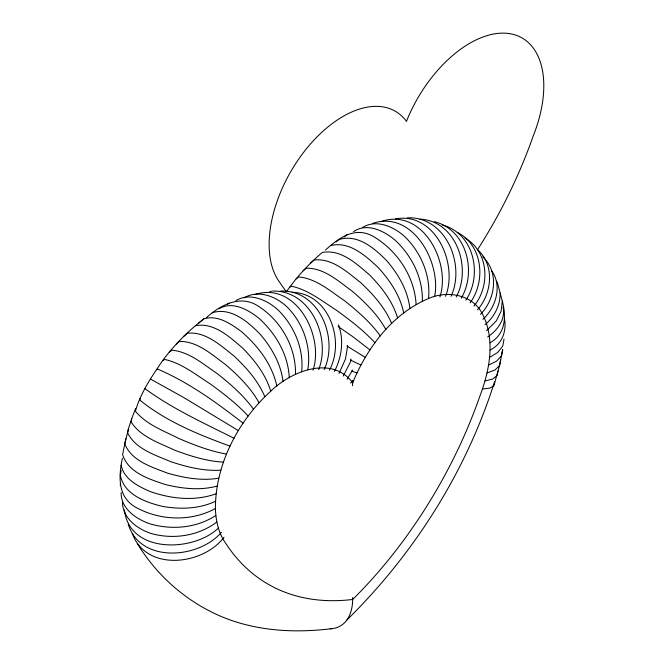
<?xml version="1.0" encoding="UTF-8"?>
<svg xmlns="http://www.w3.org/2000/svg" width="664" height="664" viewBox="0 0 664 664"><rect width="100%" height="100%" fill="white"/><g stroke="black" fill="none" stroke-linecap="round" stroke-linejoin="round"><path stroke-width="1" d="M352.501 385.734L352.692 382.746C331.726 354.817 291.305 371.226 270.746 391.146C238.16 420.91 215.485 463.854 215.393 508.541C191.672 521.497 161.51 520.742 137.722 508.35C117.412 498.324 118.408 477.233 122.408 458.243M301.68 371.782C303.979 348.857 294.268 325.8 277.942 309.864C267.019 299.945 249.78 292.152 235.919 300.584M353.406 380.862L352.567 380.688L352.692 382.746C367.275 347.438 392.441 313.698 428.529 298.543C430.828 275.618 421.117 252.569 404.791 236.633C393.86 226.706 376.621 218.921 362.768 227.354M215.393 508.541C215.817 520.808 218.539 533.424 225.843 543.534A352.368 203.441 -60 0 0 352.692 599.467A323.185 186.592 -60 0 0 479.541 397.064C489.6 370.736 495.991 339.03 481.89 312.952C471.731 294.119 446.847 290.4 428.529 298.543M276.846 386.116C272.132 364.171 257.757 345.537 240.949 331.22C230.425 323.559 217.335 314.62 203.723 318.886C188.31 331.021 174.2 344.857 162.589 360.693C151.815 376.363 140.544 392.88 135.415 411.232C146.487 424.653 163.8 430.853 178.923 438.539C194.303 445.071 210.04 451.196 226.565 454.101M307.781 369.765C311.565 347.006 303.216 323.127 287.031 306.868C275.95 296.401 258.163 289.338 244.078 297.895M434.629 296.534C441.452 262.521 412.626 209.683 372.587 223.436M500.108 292.965C500.49 305.291 494.29 316.952 484.986 324.754M124.458 509.852C128.916 553.593 192.975 552.456 218.356 528.112M496.34 281.179L497.452 282.814L502.308 301.141L501.129 311.159L496.332 320.853L486.571 330.647M122.458 501.478C122.076 517.804 137.307 529.166 151.575 533.615C173.628 539.674 198.478 535.931 216.846 521.987M121.163 492.53C120.632 508.649 136.361 519.256 150.105 523.871C171.918 530.212 196.652 528.079 215.858 515.455M135.605 408.476L131.746 418.561L131.231 422.146C140.826 437.02 159.202 442.88 174.499 450.109C190.261 456.019 206.562 461.248 223.486 462.136M494.522 381.908C466.12 471.672 414.087 553.884 346.998 619.902M502.308 301.141C506.466 316.521 505.644 334.299 489.932 342.84M120.242 485.176L120.541 483.301M347.679 345.57L345.471 359.05L339.013 373.409M121.163 470.535L120.317 475.349C124.193 494.755 145.873 502.482 162.937 506.466C180.467 509.471 199.117 508.981 215.451 501.303M131.746 418.561L128.476 428.645L127.695 433.077C135.854 449.196 155.227 454.998 170.748 461.688C186.883 466.991 203.765 471.241 220.88 470.187M497.925 370.985L493.95 385.693L489.849 388.108L482.512 389.013M504.042 339.038L502.731 346.135L497.776 352.41L489.517 357.456M128.476 428.645L124.815 443.942C131.663 461.115 151.873 467.116 167.693 473.2C184.194 477.906 201.632 481.076 218.755 478.18M500.656 360.154L497.087 375.608L492.68 379.019L485.01 380.97M125.82 438.672L122.616 454.657C128.301 472.718 149.184 479.134 165.361 484.546C182.226 488.679 200.154 490.696 217.136 486.073M351.007 359.033L350.376 362.071L343.271 376.031M313.043 370.205C324.356 335.959 295.995 280.847 254.785 294.584M439.892 296.974C451.205 262.72 422.843 207.616 381.634 221.353M318.72 369.549C331.087 337.428 310.586 290.06 272.481 291.056M445.569 296.31C458.384 263.815 435.376 211.667 395.42 218.863M324.181 369.549C338.872 338.067 319.069 289.404 280.507 291.064M451.03 296.318C465.713 264.828 445.917 216.165 407.356 217.825M352.559 370.08L347.139 379.268M329.394 370.221C345.322 340.839 329.037 293.065 292.094 292.318M456.243 296.991C471.93 267.899 456.342 220.722 419.922 219.153M352.567 380.688L350.6 383.111M334.407 371.425C341.811 357.381 344.151 339.877 338.466 324.812M461.256 298.194C476.984 271.559 466.593 229.586 434.289 221.643M224 537.267C202.852 565.371 145.939 571.953 132.294 533.391M286.574 291.546C296.667 277.004 308.76 263.89 322.281 252.486C340.698 248.917 356.419 263.674 369.358 274.722C381.485 287.031 392.507 301.166 397.595 317.915M465.862 300.178C482.869 274.987 474.038 232.998 442.232 225.021M221.544 532.213C198.743 558.856 140.228 563.744 128.26 524.22M470.12 302.792C486.023 281.229 482.869 244.958 457.222 232.367M473.988 306.038C490.455 286.068 488.887 251.731 465.057 238.094M477.449 309.872C492.099 293.521 494.995 264.828 477.366 249.548M480.462 314.279C495.46 299.414 499.328 271.999 482.736 256.86M198.627 323.277L203.723 318.886M325.476 250.037C339.918 236.865 356.809 225.179 375.882 238.019C398.433 252.386 414.66 277.552 416.112 304.502M183.505 336.523L187.331 333.245C205.541 331.22 220.597 345.504 233.919 355.929C246.377 367.632 258.113 380.754 264.787 396.69M310.354 263.284L314.18 260.006C332.382 257.981 347.446 272.265 360.768 282.698C373.226 294.401 384.954 307.515 391.627 323.451M206.388 317.658C220.423 305.125 240.484 294.111 258.429 306.287C281.171 320.753 296.111 347.363 295.497 374.446M336.1 241.995L338.972 239.563C357.672 233.587 374.894 248.56 387.029 261.043C398.524 274.506 407.804 290.566 409.879 308.403M482.911 319.318C495.884 307.532 502.631 285.786 491.567 270.63M218.987 308.818C232.383 300.543 248.726 309.963 259.45 318.737C276.008 333.917 288.259 354.941 289.263 377.733M176.25 344.06L179.463 341.412C197.374 341.13 211.891 354.684 225.586 364.586C238.376 375.666 250.726 387.776 258.993 402.708M303.099 270.829L306.311 268.181C324.223 267.891 338.74 281.445 352.435 291.355C365.225 302.427 377.575 314.537 385.842 329.468M344.243 236.899L347.438 234.267M227.486 304.27L229.055 303.025M353.555 231.661C366.984 222.166 384.655 231.072 395.578 240.592C412.02 256.171 423.043 278.266 422.346 301.207M169.262 352.136L171.885 350.169C189.381 351.804 203.533 364.387 217.56 373.857C230.698 384.307 243.572 395.437 253.416 409.148M296.102 278.905L298.734 276.929C316.23 278.565 330.373 291.156 344.408 300.626C357.539 311.067 370.421 322.206 380.264 335.909M489.99 350.003C501.959 344.533 506.599 331.593 504.599 319.185M162.589 360.693L164.664 359.44C181.571 363.125 195.581 374.554 209.907 383.684C223.394 393.486 236.741 403.695 248.095 415.979M289.438 287.462L291.504 286.209C308.42 289.894 322.43 301.323 336.756 310.453C350.243 320.247 363.59 330.456 374.944 342.74M487.658 336.972C497.245 330.713 505.844 319.11 503.08 307.158M488.53 365.134L496.655 361.1L501.494 355.763L502.698 349.48L499.602 365.615L494.954 369.989L487.019 372.994M156.289 369.674L157.833 369.176C188.792 382.414 216.547 402.583 243.066 423.142M216.032 493.8C194.843 501.453 171.287 498.888 150.363 491.617C138.303 486.43 123.977 479.275 121.114 465.157M269.551 291.836L271.51 291.322M212.123 312.802C230.823 306.818 248.046 321.791 260.18 334.274C271.676 347.745 280.955 363.797 283.03 381.642M330.572 245.647C349.139 240.766 365.598 255.748 378.131 267.484C389.942 280.382 400.143 295.505 403.695 312.885M195.44 325.717C213.849 322.156 229.57 336.914 242.509 347.961C254.644 360.27 265.658 374.396 270.746 391.146M332.05 628.634C292.426 633.589 250.959 630.866 214.489 613.461C182.642 598.314 155.517 573.563 137.265 543.393M150.396 379.011L183.629 397.462L238.368 430.587M351.455 371.076L356.933 372.886M230.084 446.125C198.586 434.729 166.432 421.54 140.195 400.392L140.013 398.483M360.876 365.034L350.467 360.087M234.027 438.265C203.782 423.068 172.117 408.651 144.959 388.639M346.923 346.002L365.217 357.348M338.125 326.489L352.816 336.673L369.914 349.903M352.675 597.567A57.411 33.64 60.8 0 1 340.483 625.895A56.689 33.217 60.8 0 1 330.199 628.75M477.889 249.116A323.185 186.592 -60 0 0 533.308 135.746A104.53 60.349 -60 0 0 508.433 33.466A104.53 60.349 -60 0 0 407.181 119.553L406.459 121.437L405.745 120.383A104.53 60.349 -60 0 0 304.494 151.209A104.53 60.349 -60 0 0 279.619 282.217A352.368 203.441 -60 0 0 286.308 291.587"/></g></svg>
